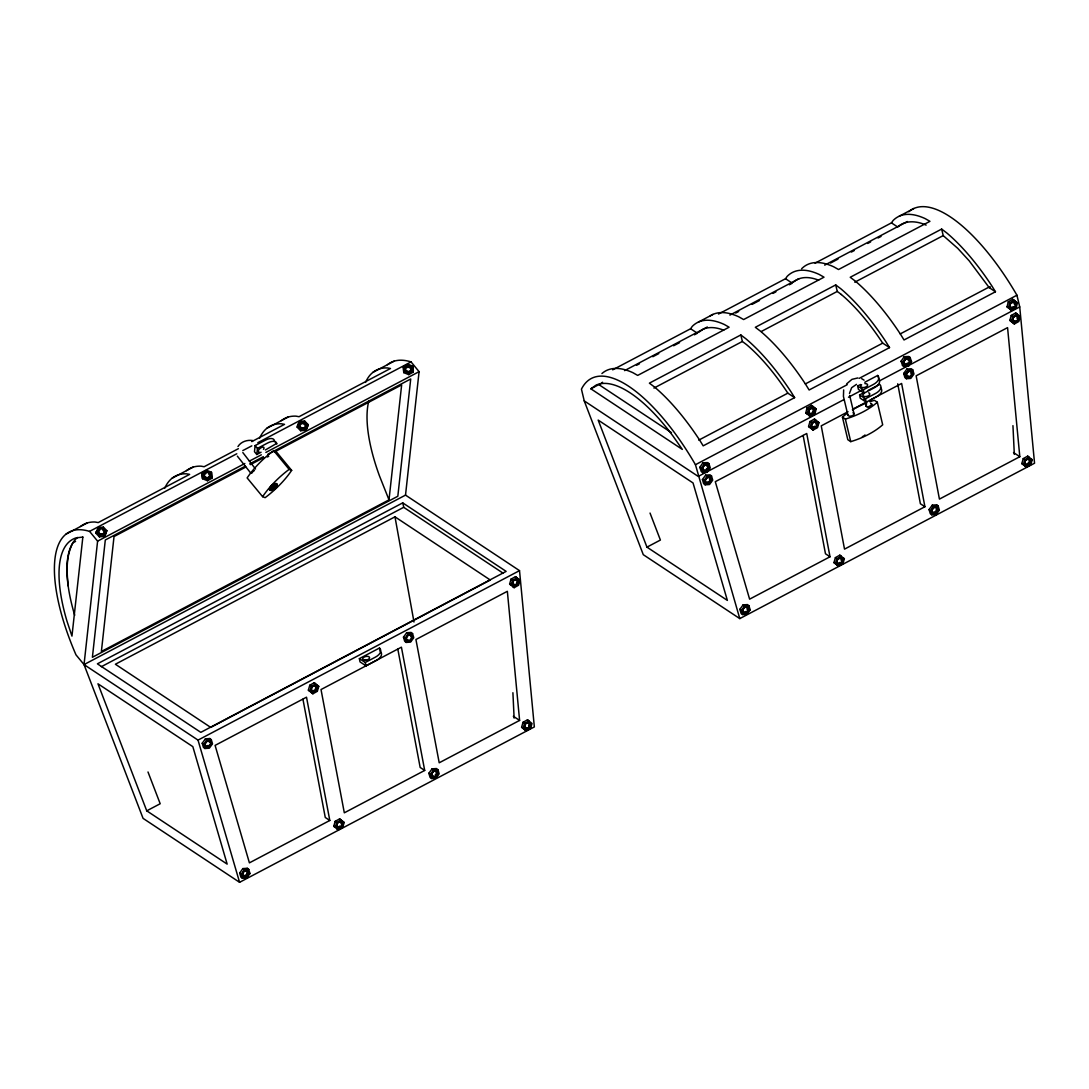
<?xml version="1.0" encoding="UTF-8"?>
<svg xmlns="http://www.w3.org/2000/svg" width="1089" height="1089" viewBox="0 0 1089 1089"><rect width="100%" height="100%" fill="white"/><g stroke="black" fill="none" stroke-linecap="round" stroke-linejoin="round"><path stroke-width="1.5" d="M89.557 531.391A139.446 52.245 62.2 0 0 75.985 654.843L84.03 664.589L405.516 495.114L519.521 570.636L534.345 726.921L239.58 882.308L143.067 818.37L84.03 664.589L97.602 541.138L89.557 531.391L236.789 453.773M274.51 441.127L274.428 440.569A12.333 5.54 -39.5 0 0 265.199 440.269L255.139 445.564L254.472 451.69L256.786 454.494L261.074 452.234M256.786 454.494L257.453 448.369L255.139 445.564M245.896 467.018L114.032 536.537L101.386 651.494L389.004 499.865L401.65 384.907L274.346 452.017M405.516 495.114L419.088 371.662L411.057 361.902A139.446 52.245 62.2 0 0 387.439 364.72M95.927 533.283L98.01 527.621L103.36 527.09L106.831 530.642L104.748 536.305L99.398 536.85L95.927 533.283L97.193 530.561M97.819 529.186L98.01 527.621M99.031 534.209L97.248 532.371L98.8 528.437L102.924 528.029L105.51 531.555L102.924 528.029M99.398 536.85L99.589 535.271L96.118 531.718M99.929 535.121L97.343 531.595L98.8 528.437M103.169 528.655L103.36 527.09M104.054 534.713L105.592 530.765M104.748 536.305L106.831 530.642M201.928 474.287L202.118 472.721L206.502 470.271L211.47 472.258L211.865 478.275L207.482 480.725L202.513 478.724L201.928 474.287L204.855 472.653M202.513 478.724L202.118 472.721M203.248 473.171L203.616 477.39L203.697 476.601L207.536 478.139L210.912 476.247L210.463 472.83L206.638 471.292L203.167 473.96L206.542 472.082L210.368 473.606L210.667 475.893M206.542 472.082L206.638 471.292M207.536 478.139L207.441 478.915L210.817 477.036M207.482 480.725L207.672 479.16L212.056 476.71M210.368 473.606L210.463 472.83M211.47 472.258L211.865 478.275M297.188 427.187L299.257 421.525L304.621 420.994L308.092 424.547L307.901 426.112L306.009 430.209L300.659 430.74L297.188 427.187L299.257 421.525M300.06 422.341L298.509 426.275L300.06 422.341L304.185 421.933L306.853 424.669L305.315 428.603L306.853 424.669M300.659 430.74L300.836 429.175L297.379 425.622M306.758 425.459L304.185 421.933M304.43 422.559L304.621 420.994M306.009 430.209L308.092 424.547M403.366 366.625L403.774 372.629L408.743 374.63L413.126 372.179L413.316 370.614L412.731 366.163L407.762 364.175L403.366 366.625L403.774 372.629M404.509 367.075L404.414 367.864L407.803 365.972L411.628 367.51L412.078 370.941L411.724 366.734L407.885 365.196L404.509 367.075L404.958 370.505L408.783 372.043L412.173 370.151M407.572 365.741L407.762 364.175M407.803 365.972L407.885 365.196M408.783 372.043L408.702 372.819L410.948 371.567M408.743 374.63L408.919 373.064L413.316 370.614M411.628 367.51L411.724 366.734M412.731 366.163L413.126 372.179M849.461 393.442L851.652 387.684L856.499 384.363M810.488 416.556L805.792 412.962L807.003 407.885L811.441 405.421L816.137 409.015L814.926 414.092L810.488 416.556L809.018 415.576M809.209 409.478L808.283 413.384L807.548 412.894L810.774 415.385L814.191 413.493L815.116 409.587L811.904 407.082L812.625 407.572L809.209 409.478L807.003 407.885M810.774 415.385L810.039 414.895L813.456 413.003L814.381 409.083L815.116 409.587M1011.749 310.46L1007.053 306.867L1008.264 301.789L1012.702 299.325L1017.398 302.919L1016.187 307.996L1011.749 310.46L1010.279 309.48M1009.734 302.783L1008.523 307.847L1007.053 306.867M1010.469 303.382L1009.544 307.289L1008.809 306.799L1012.021 309.29L1015.438 307.397L1016.377 303.477L1013.151 300.986L1013.886 301.476L1010.469 303.382L1008.264 301.789M1012.021 309.29L1011.286 308.8L1014.717 306.894L1015.642 302.987L1016.377 303.477M843.662 389.916L843.431 396.41L847.868 415.018M308.364 690.154L309.78 685.226L314.217 682.762L315.728 683.919L311.277 686.383L309.861 691.311L308.364 690.154L312.897 693.775L317.335 691.311L318.75 686.383L314.217 682.762M311.985 686.955L310.882 690.739L313.224 692.645L316.64 690.739L317.729 686.955L314.653 684.477L315.402 685.049L311.985 686.955L309.78 685.226M313.224 692.645L312.461 692.059L315.892 690.167L316.981 686.369L317.729 686.955M339.618 818.874L344.151 822.494L342.736 827.422L338.284 829.886L333.765 826.252L335.181 821.337L339.618 818.874L341.129 820.031L336.624 822.481M336.283 826.85L337.372 823.053L340.803 821.16L340.04 820.575L343.13 823.053L342.041 826.85L338.611 828.743L337.862 828.171L341.293 826.265L342.382 822.481L343.13 823.053M509.625 584.058L511.04 579.13L515.478 576.666L516.989 577.823L512.538 580.287L511.122 585.215L509.625 584.058L514.158 587.679L518.595 585.215L520.011 580.287L515.478 576.666M515.914 578.382L518.99 580.859L517.901 584.643L514.484 586.549L512.143 584.643L513.232 580.859L516.662 578.953M512.143 584.643L511.394 584.072L513.722 585.964L517.152 584.072L518.241 580.274L518.99 580.859M526.15 730.842L521.617 727.221L523.033 722.293L527.484 719.829L528.982 721L524.544 723.464L523.128 728.378L526.15 730.842L530.588 728.378L532.017 723.464L527.484 719.829M525.238 724.022L524.149 727.82L526.477 729.712L529.894 727.82L530.996 724.022L527.906 721.544L528.655 722.13L525.238 724.022L523.033 722.293M526.477 729.712L525.728 729.14L529.145 727.234L530.234 723.436L530.996 724.022M808.569 426.452L809.985 421.525L814.436 419.061L815.933 420.231L811.441 422.668L810.08 427.609L808.569 426.452L813.102 430.073L817.553 427.609L818.969 422.682L814.436 419.061M817.948 423.253L816.859 427.051L813.429 428.943L812.68 428.372L816.097 426.466L817.186 422.668L817.948 423.253L814.858 420.776L815.607 421.361L812.19 423.253L811.101 427.051L810.352 426.466L813.429 428.943M833.97 562.564L835.386 557.636L839.823 555.172L841.334 556.329L836.828 558.78L835.467 563.721L833.97 562.564L838.503 566.185L842.94 563.721L844.356 558.793L839.823 555.172M837.591 559.365L836.488 563.163L835.739 562.577L838.829 565.055L842.246 563.149L843.335 559.365L840.259 556.887L841.007 557.459L837.591 559.365L835.386 557.636M838.829 565.055L838.081 564.47L841.498 562.577L842.587 558.78L843.335 559.365M1014.363 323.978L1009.83 320.357L1011.245 315.429L1015.697 312.965L1017.194 314.122L1012.756 316.586L1011.341 321.514L1014.363 323.978L1018.8 321.514L1020.216 316.586L1015.697 312.965M1012.362 320.956L1013.451 317.158L1016.867 315.266M1017.357 320.37L1018.446 316.572L1019.195 317.158L1018.106 320.956L1014.689 322.848L1013.941 322.262L1017.357 320.37L1018.106 320.956M1021.836 463.533L1023.252 458.605L1027.689 456.141L1029.187 457.298L1024.749 459.762L1023.333 464.69L1021.836 463.533L1026.355 467.154L1030.807 464.69L1032.222 459.762L1027.689 456.141M1029.364 463.546L1030.453 459.749L1031.201 460.32L1030.112 464.118L1026.682 466.024L1025.933 465.439L1029.364 463.546L1030.112 464.118M75.577 541.383L72.949 542.771C65.83 555.948 66.674 571.521 68.199 585.936L68.09 585.283M699.832 467.317L702.895 462.811L707.387 462.58L708.844 463.56L710.287 467.834L707.224 472.34L702.732 472.572L701.275 471.591L699.832 467.317L701.302 468.297L702.732 472.572M701.302 468.297L704.352 463.791L708.844 463.56M703.44 471.537L702.337 468.243L704.692 464.772L708.149 464.595L709.252 467.889L706.897 471.36L703.44 471.537L701.969 468.855M702.704 471.047L706.162 470.87L708.517 467.399L707.414 464.105M901.093 361.221L904.156 356.716L908.648 356.484L910.105 357.464L911.547 361.739L908.485 366.244L903.993 366.476L902.522 365.496L901.093 361.221L902.563 362.201L903.993 366.476M902.563 362.201L905.612 357.696L910.105 357.464M902.522 365.496L908.158 365.264L910.513 361.793L909.41 358.499L905.939 358.676L903.584 362.147L904.7 365.441L903.23 362.76M903.965 364.951L907.423 364.774L909.778 361.303L908.675 358.009L905.218 358.186L905.939 358.676M612.685 369.838L690.617 328.742L692.223 326.428A139.446 52.245 62.2 0 1 724.335 324.495L729.113 327.204L637.691 375.406L632.913 372.697A139.446 52.245 62.2 0 0 601.931 373.554M718.522 314.04L785.523 278.716L787.129 276.402A139.446 52.245 62.2 0 1 819.241 274.469L824.019 277.178L743.624 319.553L738.846 316.845A139.446 52.245 62.2 0 0 710.287 315.851M815.021 263.17L891.455 222.877L893.075 220.55A139.446 52.245 62.2 0 1 925.174 218.617L929.952 221.326L838.53 269.528L833.752 266.819A139.446 52.245 62.2 0 0 801.64 268.752M202.227 743.243L205.413 738.832L209.809 738.533L211.307 739.703L212.505 743.801L209.319 748.211L204.923 748.511L203.425 747.353L202.227 743.243L203.725 744.413L204.923 748.511M203.725 744.413L206.924 740.003L211.307 739.703M204.732 744.345L207.196 740.942L210.572 740.711L211.497 743.869L209.047 747.272L205.658 747.503L203.983 743.76L205.658 747.503M204.909 746.918L208.285 746.686L210.749 743.297L209.823 740.125L206.447 740.357L207.196 740.942M403.474 637.147L406.673 632.736L411.07 632.437L412.568 633.607L413.766 637.705L410.58 642.115L406.183 642.415L404.686 641.258L403.474 637.147L404.985 638.317L406.183 642.415M404.985 638.317L408.171 633.907L412.568 633.607M411.833 634.615L408.457 634.846L405.993 638.236L406.918 641.407L410.294 641.176L412.758 637.773L411.084 634.029L412.758 637.773M239.675 872.997L242.874 868.586L247.257 868.287L248.768 869.444L249.966 873.555L246.767 877.965L242.384 878.265L240.873 877.108L239.675 872.997L241.186 874.154L242.384 878.265M406.17 640.822L409.546 640.591L412.01 637.201M241.186 874.154L244.372 869.743L248.768 869.444M247.285 869.88L248.959 873.623L246.495 877.026L243.119 877.258L242.357 876.672L245.746 876.441L248.21 873.038L247.285 869.88L243.895 870.111M428.875 773.258L432.074 768.848L436.458 768.548L437.969 769.705L439.166 773.816L435.968 778.227L431.584 778.526L430.073 777.369L428.875 773.258L430.373 774.415L431.584 778.526M430.373 774.415L433.572 770.005L437.969 769.705M432.306 777.519L431.394 774.347L433.844 770.958L437.233 770.726L438.159 773.884L435.695 777.274L431.557 776.933L435.695 777.274M434.947 776.702L437.397 773.299L436.485 770.141M702.432 479.555L705.618 475.144L710.014 474.845L711.525 476.002L712.723 480.113L709.524 484.523L705.141 484.823L703.63 483.652L702.432 479.555L703.93 480.712L705.141 484.823M703.93 480.712L707.129 476.301L711.525 476.002M705.863 483.802L704.937 480.644L707.401 477.241L710.79 477.009L711.716 480.181L709.252 483.57L705.114 483.23L709.252 483.57M708.503 482.999L710.954 479.596L710.028 476.438L706.652 476.669L707.401 477.241M903.693 373.459L906.878 369.048L911.275 368.749L912.773 369.906L913.97 374.017L910.785 378.428L906.388 378.727L904.891 377.556L903.693 373.459L905.19 374.616L906.388 378.727M907.096 371.703L905.449 373.963L907.123 377.706L910.513 377.475L912.963 374.085L912.038 370.913L907.913 370.573M905.19 374.616L908.389 370.206L912.773 369.906M906.198 374.548L908.662 371.145M739.88 609.296L743.079 604.899L747.476 604.586L748.973 605.756L750.171 609.854L746.986 614.264L742.589 614.564L741.092 613.406L739.88 609.296L741.391 610.466L742.589 614.564M907.123 377.706L906.375 377.134L909.764 376.903L912.214 373.5L911.289 370.342M741.391 610.466L744.577 606.056L748.973 605.756M744.862 606.995L742.399 610.398L743.324 613.556L746.7 613.325L749.164 609.935L747.49 606.178L744.1 606.423L748.238 606.764M743.324 613.556L742.575 612.971L745.951 612.739L748.415 609.35L747.49 606.178M929.08 509.557L932.279 505.146L936.676 504.847L938.174 506.017L939.371 510.115L936.186 514.525L931.789 514.825L930.292 513.668L929.08 509.557L930.591 510.727L931.789 514.825M931.667 508.944L933.3 506.671L937.438 507.025L938.364 510.183L935.9 513.586L931.776 513.232L935.9 513.586M930.591 510.727L933.777 506.317L938.174 506.017M934.063 507.256L931.599 510.659L932.524 513.817M935.152 513.001L937.615 509.611L936.69 506.439M237.96 446.544C241.077 441.562 247.434 439.588 253.029 440.596M846.657 383.845L851.938 379.367L857.901 377.937M590.851 388.8L596.078 385.125A131.388 49.236 62.2 0 1 673.029 436.104L682.313 449.403L590.851 388.8L599.617 384.186M698.512 332.444L703.018 329.273A127.781 47.875 62.2 0 1 723.722 330.198M812.911 406.401L808.474 408.879L807.262 413.956L805.792 412.962M1009.734 302.878L1014.172 300.305M65.953 534.195L87.202 522.965M171.994 478.302L193.148 467.113M266.887 428.263L288.054 417.087M372.833 372.424L394.082 361.18M238.382 448.682L204.133 466.732L201.07 466.174A139.446 52.245 62.2 0 0 186.505 470.652M251.777 441.617L284.528 424.356L281.466 423.798A139.446 52.245 62.2 0 0 259.604 438.241M242.793 450.601L251.804 445.85M257.821 442.692L411.057 361.902M257.453 448.369L267.513 443.073A12.333 5.54 -39.5 0 1 276.742 443.373L265.376 449.975M97.602 541.138L244.834 463.519M249.34 461.151L261.36 454.807M265.866 452.439L419.088 371.662M245.216 466.228L105.306 539.981L92.402 657.266L397.825 496.257L410.716 378.986L267.785 454.331M249.735 463.846L263.279 456.713M250.388 464.649L263.865 457.543M698.43 322.058L712.941 314.408M899.269 216.18L913.875 208.489M624.582 370.628L707.333 326.999M729.902 315.102L799.108 278.621M824.686 265.144L907.423 221.516M636.507 365.332L639.474 363.767M652.842 356.716L658.791 353.585M673.628 345.757L679.577 342.627M694.428 334.799L697.396 333.234L690.617 328.742M735.715 313.033L738.696 311.454M752.091 304.389L759.537 300.469M772.945 293.404L775.913 291.838M789.321 284.774L792.288 283.208L785.523 278.716M830.567 263.034L837.986 259.114M851.353 252.076L854.321 250.511M867.688 243.46L870.656 241.894M878.074 237.987L881.042 236.422M402.726 502.873L97.397 663.827L200.812 732.353L506.14 571.385L402.726 502.873L403.801 507.392M101.372 666.686L403.692 507.311L503.132 573.195M394.98 516.839L115.38 664.236L210.722 727.398L490.309 580.015L394.98 516.839L413.997 622.023M740.819 334.949L649.384 383.151L654.421 386.949A139.446 52.245 62.2 0 1 699.655 440.119L703.181 445.85L794.616 397.648L791.09 391.931A139.446 52.245 62.2 0 0 745.856 338.761L740.819 334.949L742.371 341.47L746.482 344.573A127.781 47.875 62.2 0 1 787.864 393.183L794.616 397.648M835.712 284.923L755.33 327.299L760.367 331.11A139.446 52.245 62.2 0 1 805.601 384.281L809.127 389.998L889.522 347.622L885.997 341.892A139.446 52.245 62.2 0 0 840.762 288.721L835.712 284.923L837.264 291.43L841.389 294.534M941.658 229.071L850.223 277.273L855.273 281.071A139.446 52.245 62.2 0 1 900.494 334.241L904.033 339.972L995.455 291.77L991.929 286.053A139.446 52.245 62.2 0 0 946.695 232.883L941.658 229.071L943.21 235.592L957.762 248.36L969.21 260.843L989.193 287.619L995.455 291.77M653.931 388.079L742.371 341.47M761.347 331.464L837.264 291.43M854.77 282.201L943.21 235.592M698.757 440.133L787.837 393.156M805.329 383.941L882.743 343.13L889.522 347.622M900.222 333.915L989.316 286.952M989.193 287.619L990.473 286.938M908.811 211.77A139.446 52.245 62.2 0 1 1016.935 295.214L1019.726 306.935L1034.55 463.22L739.785 618.606L643.286 554.682L584.235 400.888L581.444 389.168A139.446 52.245 62.2 0 1 695.449 464.704L847.174 384.716M859.194 378.373L1016.935 295.214M864.789 382.253L877.68 375.46L878.918 379.312A12.333 6.466 -13.4 0 1 874.14 387.847L864.094 393.143L858.431 389.399L857.642 386.023L860.501 384.512M84.03 664.589L198.021 740.112L519.521 570.636M843.961 399.595L698.24 476.424L584.235 400.888M848.467 397.226L861.984 390.093M880.007 380.592L1019.726 306.935M857.642 386.023L863.291 389.78L873.337 384.485A12.333 6.466 -13.4 0 0 878.115 375.95L877.68 375.46M380.864 652.039A12.333 6.466 -13.4 0 1 376.086 660.574L366.04 665.869L359.996 661.867L359.384 658.627L379.489 648.023L380.102 651.276M880.497 387.698A12.333 6.466 -13.4 0 1 876.291 396.872L866.245 402.168L860.201 398.166L859.589 394.926L862.461 393.415M868.205 390.379L879.694 384.335A12.333 6.466 -13.4 0 1 875.488 393.497L865.442 398.805L859.589 394.926M359.384 658.627L365.237 662.493L375.283 657.198A12.333 6.466 -13.4 0 0 379.489 648.023M848.032 411.724L821.242 425.853L844.519 549.128L924.915 506.739L901.624 383.464L870.37 399.949M852.496 409.369L865.905 402.304M146.743 810.829L227.152 864.108L192.835 746.646L97.969 683.797L146.743 810.829L160.192 803.736L147.995 771.978M646.948 547.141L727.37 600.407L693.04 482.958L598.174 420.095L646.948 547.141L660.397 540.049L650.038 513.055M329.804 820.466L249.408 862.856L215.091 745.393L306.513 697.191L329.804 820.466L325.271 817.471L302.933 699.192M424.696 770.44L344.315 812.816L321.024 689.541L401.419 647.165L424.696 770.44L420.163 767.446L397.825 649.167M519.603 720.414L439.207 762.79L415.93 639.515L507.351 591.313L519.603 720.414L513.314 716.249M830.009 556.778L749.613 599.154L715.296 481.692L806.731 433.504L830.009 556.778L825.476 553.77L803.138 435.491M1019.808 456.713L939.426 499.102L916.135 375.828L1007.57 327.626L1019.808 456.713L1013.519 452.548M299.965 423.131L304.09 422.709M305.396 427.827L301.272 428.236L298.604 425.5M300.836 429.175L306.2 428.644M98.704 529.227L102.829 528.818M100.011 534.331L104.149 533.923M99.589 535.271L104.939 534.74M248.033 870.465L244.644 870.696L242.194 874.086L243.119 877.258M926.126 225.11C917.156 221.094 905.408 219.679 897.731 227.029L891.455 222.877M403.951 371.063L408.919 373.064M273.666 450.601L276.184 451.608L291.661 470.366A58.153 26.122 -39.5 0 1 265.131 497.673L262.612 496.666L247.135 477.908A58.153 26.122 -39.5 0 1 273.666 450.601L289.143 469.359L291.661 470.366M202.69 477.159L207.672 479.16M861.671 378.686L864.081 380.143M847.242 413.303A58.153 30.478 -13.4 0 0 842.437 417.141L847.814 439.711L850.74 441.644A58.153 30.478 -13.4 0 0 882.689 424.792L877.326 402.236L874.399 400.303A58.153 30.478 -13.4 0 0 869.852 401.787M842.437 417.141L845.363 419.088L850.74 441.644M924.915 506.739L920.382 503.744L897.731 383.804M671.464 432.66L599.345 384.934A127.781 47.875 62.2 0 1 602.598 382.253M1017.398 302.919L1012.702 299.325M1014.717 306.894L1015.438 307.397M908.675 358.009L909.41 358.499M904.156 356.716L905.612 357.696M910.077 360.758L911.547 361.739M909.778 361.303L910.513 361.793M907.423 364.774L908.158 365.264M907.014 365.264L908.485 366.244M816.137 409.015L811.441 405.421M813.456 413.003L814.191 413.493M702.895 462.811L704.352 463.791M703.957 464.282L704.692 464.772M708.517 467.399L709.252 467.889M701.602 467.753L702.337 468.243M706.162 470.87L706.897 471.36M1018.719 315.429L1020.216 316.586M1011.245 315.429L1012.756 316.586M1009.83 320.357L1011.341 321.514M1030.711 458.605L1032.222 459.762M1023.252 458.605L1024.749 459.762M906.878 369.048L908.389 370.206M912.214 373.5L912.963 374.085M909.764 376.903L910.513 377.475M1024.858 465.983L1026.355 467.154M937.874 508.958L939.371 510.115M932.279 505.146L933.777 506.317M937.615 509.611L938.364 510.183M817.458 421.525L818.969 422.682M934.675 513.368L936.186 514.525M809.985 421.525L811.496 422.695M811.604 428.916L813.102 430.073M842.859 557.636L844.356 558.793M841.498 562.577L842.246 563.149M836.992 565.028L838.503 566.185M710.028 476.438L710.79 477.009M705.618 475.144L707.129 476.301M710.954 479.596L711.716 480.181M704.188 480.058L704.937 480.644M748.674 608.697L750.171 609.854M743.079 604.899L744.577 606.056M748.415 609.35L749.164 609.935M745.951 612.739L746.7 613.325M518.514 579.13L520.011 580.287M511.04 579.13L513.232 580.859M517.152 584.072L517.901 584.643M513.722 585.964L514.484 586.549M512.647 586.522L514.158 587.679M406.673 632.736L408.171 633.907M529.145 727.234L529.894 727.82M407.694 634.261L408.457 634.846M409.546 640.591L410.294 641.176M521.617 727.221L523.128 728.378M432.074 768.848L433.572 770.005M437.397 773.299L438.159 773.884M433.095 770.372L433.844 770.958M317.253 685.226L318.75 686.383M430.631 773.762L431.394 774.347M315.892 690.167L316.64 690.739M311.386 692.618L312.897 693.775M342.654 821.324L344.151 822.494M335.181 821.337L336.678 822.494L335.262 827.422L333.765 826.252M341.293 826.265L342.041 826.85M336.787 828.715L338.284 829.886M209.823 740.125L210.572 740.711M205.413 738.832L206.924 740.003M210.749 743.297L211.497 743.869M208.285 746.686L209.047 747.272M248.455 872.398L249.966 873.555M242.874 868.586L244.372 869.743M248.21 873.038L248.959 873.623M245.746 876.441L246.495 877.026M1016.119 314.68L1019.195 317.158M1011.599 320.37L1014.689 322.848M1031.201 460.32L1028.111 457.856L1028.874 458.428L1025.443 460.334L1024.354 464.118L1026.682 466.024M335.535 826.265L338.611 828.743M275.286 442.066L276.824 443.931M255.534 469.019L242.833 452.561M250.838 473.198L237.348 456.141M389.004 499.865L379.517 476.016A121.519 45.534 62.2 0 1 368.885 400.67M936.676 504.847L937.466 507.583M739.785 618.606L695.449 464.704M209.809 738.533L211.007 742.644M247.257 868.287L248.061 871.023M198.021 740.112L239.58 882.308M863.291 389.78L864.094 393.143M865.442 398.805L866.245 402.168M849.665 395.47L854.021 413.779M365.237 662.493L366.04 665.869M404.564 369.008L404.863 371.281M1012.947 425.649L1014.322 454.412M512.905 692.727L514.117 718.1M793.309 282.228A127.59 47.807 62.2 0 1 818.615 280.186M841.293 294.479A127.59 47.807 62.2 0 1 882.648 343.062M864.897 383.614A3.526 1.851 -13.4 0 1 867.389 385.737A3.526 1.851 -13.4 0 1 862.365 387.493A3.526 1.851 -13.4 0 1 861.617 384.771M870.86 403.379A3.144 1.647 -13.4 0 1 871.105 405.707A3.144 1.647 -13.4 0 1 866.749 406.592A2.995 1.565 -13.4 0 1 866.49 404.359A3.144 1.647 -13.4 0 0 866.749 406.592A2.995 1.565 -13.4 0 0 870.873 405.748A2.995 1.565 -13.4 0 0 870.628 403.529M853 412.799A3.144 1.647 -13.4 0 1 851.911 415.835A3.144 1.647 -13.4 0 1 847.923 414.569M852.483 409.859A58.153 30.478 -13.4 0 1 866.885 402.876M877.326 402.236A58.153 30.478 -13.4 0 1 845.363 419.088M864.993 434.947A4.628 2.423 -13.4 0 1 864.326 435.6M863.427 436.172A4.628 2.423 -13.4 0 1 862.365 436.635M1013.315 306.635A2.6 1.974 -56.1 0 1 1010.156 306.254A2.6 1.974 -56.1 0 1 1011.858 302.674A2.6 1.974 -56.1 0 1 1014.417 304.307M812.067 408.661A2.6 1.974 -56.1 0 1 812.857 411.656M812.503 412.227A2.6 1.974 -56.1 0 1 812.054 412.731M810.951 413.344A2.6 1.974 -56.1 0 1 808.8 411.261A2.6 1.974 -56.1 0 1 811.55 408.566M705.182 469.89A2.6 1.974 -56.1 0 1 702.868 468.311A2.6 1.974 -56.1 0 1 704.937 465.262A2.6 1.974 -56.1 0 1 707.251 466.841M706.693 468.692A2.6 1.974 -56.1 0 1 706.257 469.209M907.518 363.113A2.6 1.974 -56.1 0 1 904.306 362.95A2.6 1.974 -56.1 0 1 905.817 359.329A2.6 1.974 -56.1 0 1 908.498 360.745M868.641 392.816A3.526 1.851 -13.4 0 1 868.913 395.416A3.526 1.851 -13.4 0 1 864.04 396.396A3.526 1.851 -13.4 0 1 863.768 393.782M864.258 399.5A3.526 1.851 -13.4 0 1 863.863 399.118M745.597 611.542A2.6 1.865 -52.3 0 1 742.875 610.521A2.6 1.865 -52.3 0 1 745.203 607.294A2.6 1.865 -52.3 0 1 747.122 609.432M933.681 512.184A2.6 1.865 -52.3 0 1 932.184 509.775A2.6 1.865 -52.3 0 1 935.138 507.501A2.6 1.865 -52.3 0 1 936.118 510.305M935.328 511.394A2.6 1.865 -52.3 0 1 934.798 511.803M708.149 481.787A2.6 1.865 -52.3 0 1 705.413 480.576A2.6 1.865 -52.3 0 1 708.122 477.486A2.6 1.865 -52.3 0 1 709.456 480.303M1028.002 463.301A2.6 1.865 -52.3 0 1 1024.953 462.988A2.6 1.865 -52.3 0 1 1026.764 459.517A2.6 1.865 -52.3 0 1 1029.187 461.042M1028.833 462.253A2.6 1.865 -52.3 0 1 1028.465 462.825M908.852 375.964A2.6 1.865 -52.3 0 1 906.674 374.289A2.6 1.865 -52.3 0 1 909.192 371.403A2.6 1.865 -52.3 0 1 910.935 373.595M1014.907 320.751A2.6 1.865 -52.3 0 1 1012.879 318.886A2.6 1.865 -52.3 0 1 1015.52 316.137A2.6 1.865 -52.3 0 1 1017.085 318.478M814.749 426.235A2.6 1.865 -52.3 0 1 811.7 425.922A2.6 1.865 -52.3 0 1 813.51 422.437A2.6 1.865 -52.3 0 1 815.933 423.961M837.101 560.685A2.6 1.865 -52.3 0 1 839.006 558.507A2.6 1.865 -52.3 0 1 841.103 559.011M841.293 559.501A2.6 1.865 -52.3 0 1 841.225 560.672M840.15 562.346A2.6 1.865 -52.3 0 1 837.005 561.284M365.046 660.424A3.526 1.851 -13.4 0 1 368.49 659.73M242.724 874.576A2.6 1.865 -52.3 0 1 245.093 870.969A2.6 1.865 -52.3 0 1 246.699 873.746M245.91 874.835A2.6 1.865 -52.3 0 1 242.956 875.039M433.476 775.885A2.6 1.865 -52.3 0 1 431.925 773.68A2.6 1.865 -52.3 0 1 434.565 771.189A2.6 1.865 -52.3 0 1 436.117 773.394M435.559 774.578A2.6 1.865 -52.3 0 1 435.11 775.096M207.945 745.489A2.6 1.865 -52.3 0 1 205.277 744.822A2.6 1.865 -52.3 0 1 206.787 741.568A2.6 1.865 -52.3 0 1 209.456 742.222M524.694 726.513A2.6 1.865 -52.3 0 1 527.212 723.014A2.6 1.865 -52.3 0 1 528.628 725.955M526.695 727.615A2.6 1.865 -52.3 0 1 524.884 727.003M410.145 635.323A2.6 1.865 -52.3 0 1 410.784 636.684M408.076 639.774A2.6 1.865 -52.3 0 1 406.619 637.269A2.6 1.865 -52.3 0 1 409.695 635.118M512.647 582.778A2.6 1.865 -52.3 0 1 515.492 579.824A2.6 1.865 -52.3 0 1 516.635 582.778M515.26 584.208A2.6 1.865 -52.3 0 1 512.701 583.35M312.883 690.617A2.6 1.865 -52.3 0 1 311.563 688.057A2.6 1.865 -52.3 0 1 314.585 685.947A2.6 1.865 -52.3 0 1 315.374 688.874M314.53 689.936A2.6 1.865 -52.3 0 1 314 690.303M339.931 826.034A2.6 1.865 -52.3 0 1 336.882 825.721A2.6 1.865 -52.3 0 1 338.693 822.249A2.6 1.865 -52.3 0 1 341.116 823.76M164.711 488.28A139.446 52.245 62.2 0 1 186.559 473.824L189.622 474.382L98.201 522.584L95.138 522.026A139.446 52.245 62.2 0 0 80.559 526.491M365.55 382.402A139.446 52.245 62.2 0 1 387.398 367.946L390.475 368.504L299.039 416.706L295.977 416.148A139.446 52.245 62.2 0 0 281.398 420.613M74.705 615.285A127.781 47.875 62.2 0 1 77.523 537.476M259.468 452.18A3.526 1.579 -39.5 0 1 258.719 449.934A3.526 1.579 -39.5 0 1 262.748 447.103A3.526 1.579 -39.5 0 1 263.497 449.349M251.804 473.225A3.144 1.416 -39.5 0 1 252.103 472.653M252.566 472.054A3.144 1.416 -39.5 0 1 253.124 471.483M253.764 470.979A3.144 1.416 -39.5 0 1 254.445 470.557M267.309 457.012A3.376 1.525 -39.5 0 1 268.724 456.373M262.612 496.666A58.153 26.122 -39.5 0 1 289.143 469.359M272.971 484.469A4.628 2.083 -39.5 0 1 277.055 484.442A4.628 2.083 -39.5 0 1 273.53 489.192A4.628 2.083 -39.5 0 1 269.446 489.22M269.5 488.525A4.628 2.083 -39.5 0 1 272.005 485.163M409.872 367.81A2.6 2.124 6.8 0 1 409.396 371.349A2.6 2.124 6.8 0 1 405.653 369.334A2.6 2.124 6.8 0 1 409.301 367.497M208.612 473.906A2.6 2.124 6.8 0 1 208.693 477.159A2.6 2.124 6.8 0 1 204.773 476.506A2.6 2.124 6.8 0 1 206.052 473.484M102.883 530.289A2.6 2.124 6.8 0 1 103.033 533.664M102.461 533.937A2.6 2.124 6.8 0 1 99.725 530.261M303.545 423.92A2.6 2.124 6.8 0 1 304.621 427.324A2.6 2.124 6.8 0 1 300.387 426.834A2.6 2.124 6.8 0 1 302.197 423.757M82.846 537.081L71.956 636.112L66.987 621.206A131.388 49.236 62.2 0 1 76.148 537.871L82.846 537.081M273.462 487.573L272.468 488.702A2.178 0.98 -39.5 0 1 270.725 489.492A2.178 0.98 -39.5 0 1 271.052 488.144L275.163 484.374L275.925 484.673L273.462 487.573M364.57 660.247A3.526 1.851 -13.4 0 0 369.579 657.606A3.526 1.851 -13.4 0 0 364.243 657.048A3.526 1.851 -13.4 0 0 364.57 660.247M272.835 490.104A4.628 2.083 -39.5 0 0 277.164 484.292A4.628 2.083 -39.5 0 0 270.671 487.219A4.628 2.083 -39.5 0 0 272.835 490.104"/></g></svg>
